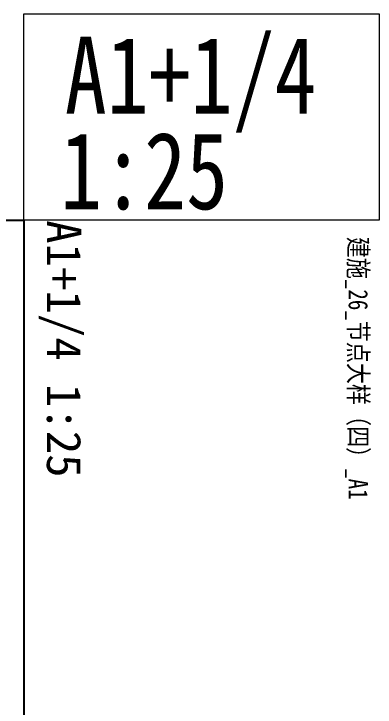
# Model space of a CAD drawing. Extents: x -655480 to 203344, y -294099 to 287156.
# Drawn here: x 87457 to 95341, y 133674 to 148793 of the extents above; entities that cross this region are included whole.
import ezdxf

# ---------------------------------------------------------------- set-up
doc = ezdxf.new("R2010")
doc.units = 0
doc.header["$LTSCALE"] = 1000
doc.layers.get('0').update_dxf_attribs({"linetype": 'CONTINUOUS'})
doc.layers.add('yichutu', color=7, linetype='CONTINUOUS', true_color=0xffffff)
doc.layers.add('图框', color=9, linetype='CONTINUOUS', lineweight=18)
doc.layers.add('导图字', color=7, linetype='CONTINUOUS')
doc.styles.add('_TCH_LABEL', font='simhei.ttf')
doc.styles.add('黑体', font='simhei.ttf')

# ---------------------------------------------------------------- blocks, each defined once
blk = doc.blocks.new('GFDDDDRG')
at = {"layer": '图框'}
blk.add_lwpolyline([(923310, -107437), (923310, -159999), (893610, -159999), (893610, -107437)], close=True, dxfattribs=at)
blk.add_lwpolyline([(923310, -107437), (923310, -159999), (893610, -159999), (893610, -107437)], close=True, dxfattribs=at)
blk = doc.blocks.new('yct-1051-594-26275-14850-25-1002.0')
at = {"layer": 'yichutu', "color": 7, "true_color": 0xffffff}
blk.add_lwpolyline([(0, 0), (0, 14850), (26275, 14850), (26275, 0)], close=True, dxfattribs=at)
at = {"layer": 'yichutu', "color": 7, "true_color": 0xffffff, "style": '_TCH_LABEL'}
blk.add_text('A1+1/4 1:25', height=750, dxfattribs=at).set_placement((0, 15350))

msp = doc.modelspace()

# ---------------------------------------------------------------- linework, layer by layer
at = {"layer": '图框', "color": 2}
msp.add_lwpolyline([(95428.46, 144292.59), (87678.46, 144292.59), (87678.46, 148792.59), (95428.46, 148792.59)], close=True, dxfattribs=at)

# ---------------------------------------------------------------- block references
at = {"xscale": 0.5, "yscale": 0.5, "zscale": 0.5}
msp.add_blockref('GFDDDDRG', (-373976.43, 198011.07), dxfattribs=at)
at = {"layer": 'yichutu', "rotation": 270}
msp.add_blockref('yct-1051-594-26275-14850-25-1002.0', (72828.46, 144292.59), dxfattribs=at)

# ---------------------------------------------------------------- texts
at = {"layer": '图框', "color": 2, "style": '黑体', "width": 0.8}
for s, p in [('A1+1/4', (88568.84, 146613.28)), ('1:25', (88469.24, 144531.75))]:
    msp.add_text(s, height=1682.363, dxfattribs=at).set_placement(p)
at = {"layer": '导图字', "color": 1, "style": '黑体', "width": 0.8}
msp.add_text('建施_26_节点大样（四）_A1', height=420.5907, rotation=270, dxfattribs=at).set_placement((94762.59, 143931.8))

doc.saveas('drawing.dxf')
